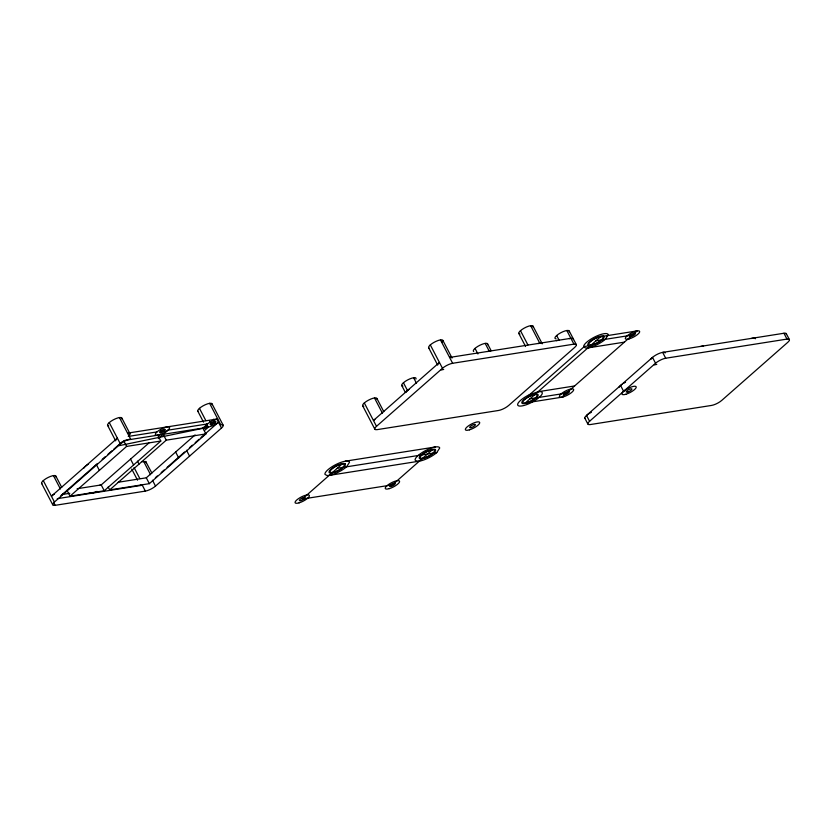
<?xml version="1.0" encoding="UTF-8"?>
<svg xmlns="http://www.w3.org/2000/svg" width="831" height="831" viewBox="0 0 831 831"><rect width="100%" height="100%" fill="white"/><g stroke="black" fill="none" stroke-linecap="round" stroke-linejoin="round"><path stroke-width="1.25" d="M436.753 452.583L439.734 447.992A13.763 3.958 -27.5 0 0 426.542 450.07A13.763 3.958 -27.5 0 0 415.116 460.125L417.204 461.298L419.343 461.163A13.763 3.958 -27.5 0 0 436.753 452.583L337.241 468.289M94.443 466.191L62.283 494.476L69.794 493.292M102.171 459.398L105.08 456.832M107.999 454.266L111.884 450.838M113.837 449.135L122.583 441.438M209.609 403.336L220.766 424.766A8.03 2.306 -27.5 0 1 221.493 428.048L155.511 486.093A8.03 2.306 -27.5 0 1 145.363 491.1L55.178 505.321A8.03 2.306 -27.5 0 1 54.441 502.038L120.422 443.993A8.03 2.306 -27.5 0 1 130.581 438.997L119.425 417.557M66.999 490.332L70.043 496.18L126.603 446.424L160.809 441.032L157.765 435.184M149.009 442.881L101.205 484.93A8.03 2.306 -27.5 0 0 99.637 485.294M160.591 432.702L164.361 429.378M158.347 438.602L167.914 430.178L207.573 423.924L202.857 428.069L205.901 433.917L149.341 483.663L109.692 489.916L108.175 486.997M70.043 496.18L104.249 490.778L160.809 441.032M109.692 489.916L166.252 440.17L205.901 433.917M118.158 482.26L146.298 477.815L195.077 434.914M204.405 430.635L208.301 427.207L213.525 425.389A8.03 2.306 -27.5 0 0 218.449 422.21L201.029 437.532M211.126 424.724L214.897 421.41L213.733 419.177M155.387 477.68L157.339 475.966M161.224 472.548L164.143 469.982M167.062 467.417L184.575 452.012M189.426 447.743L192.325 445.187M195.233 442.643L199.097 439.235M376.495 426.324L442.476 368.289A8.03 2.306 -27.5 0 1 452.635 363.282L573.92 344.148A8.03 2.306 -27.5 0 1 574.647 347.441L508.665 405.476A8.03 2.306 -27.5 0 1 498.507 410.483L377.222 429.617A8.03 2.306 -27.5 0 1 376.495 426.324L364.321 402.952M341.957 464.134L302.235 499.078L392.419 484.857L432.141 449.914M589.563 421.275L655.545 363.23A8.03 2.306 -27.5 0 1 665.704 358.234L786.978 339.1A8.03 2.306 -27.5 0 1 787.715 342.382L721.734 400.417A8.03 2.306 -27.5 0 1 711.575 405.424L590.29 424.558A8.03 2.306 -27.5 0 1 589.563 421.275L586.52 415.427L652.501 357.392L655.545 363.23M142.059 461.735L145.716 461.496L151.896 473.109M538.135 391.723L529.202 394.798A13.763 3.958 -27.5 0 0 517.651 404.874A13.763 3.958 -27.5 0 0 530.739 402.879L536.795 399.327L541.023 395.639A13.763 3.958 -27.5 0 0 538.135 391.723L574.595 385.968M441.209 369.961L443.723 369.431M119.155 445.665L208.301 427.207L206.555 423.872M654.277 364.902L656.781 364.383M534.343 394.31L535.995 394.029A9.172 2.638 -27.5 0 1 536.94 397.145L535.569 398.381A9.172 2.638 -27.5 0 1 529.669 401.924L527.55 402.775A9.172 2.638 -27.5 0 1 522.491 401.113A9.172 2.638 -27.5 0 1 534.343 394.31L529.098 395.12L584.349 346.517L590.561 345.54M570.876 338.31L449.592 357.444A8.03 2.306 -27.5 0 1 451.68 357.569M595.952 340.803L632.495 335.038M587.87 347.909A13.763 3.958 -27.5 0 0 605.28 339.328L608.261 334.737A13.763 3.958 -27.5 0 0 595.069 336.815A13.763 3.958 -27.5 0 0 583.642 346.87L585.73 348.044L587.87 347.909L624.413 342.143M157.038 431.902L128.265 436.431A8.03 2.306 -27.5 0 0 127.538 433.148L217.722 418.917A8.03 2.306 -27.5 0 0 209.786 422.273A8.03 2.306 -27.5 0 0 205.828 426.604L208.301 427.207L124.827 440.378M160.3 431.382L164.652 430.697M215.187 422.719L210.835 423.405L209.672 421.182M786.292 334.581A8.03 2.306 -27.5 0 0 783.934 333.252L662.66 352.386L665.704 358.234M529.97 398.838L566.513 393.073M77.138 488.732L101.205 484.93L104.249 490.778M57.246 498.673L142.319 485.252L145.363 491.1M345.322 461.174L435.506 446.953M329.159 475.394A13.763 3.958 -27.5 0 0 346.569 466.814L349.55 462.223A13.763 3.958 -27.5 0 0 336.358 464.3A13.763 3.958 -27.5 0 0 324.931 474.345L327.019 475.529L329.159 475.394L419.343 461.163M519.967 334.052L518.752 333.356A8.03 2.306 -27.5 0 1 526.355 327.05A8.03 2.306 -27.5 0 1 533.003 327.009M211.967 404.666A8.03 2.306 -27.5 0 0 205.319 404.707A8.03 2.306 -27.5 0 0 197.716 411.013L198.09 411.501M786.406 333.854L789.45 339.702M783.934 333.252L786.978 339.1M620.57 385.48L623.614 391.328M569.287 331.122L576.382 344.761M566.815 330.509L573.92 344.148M556.656 335.516L558.983 339.972M584.785 418.107L587.829 423.955M533.118 326.282L542.238 343.816A8.03 2.306 -27.5 0 0 538.208 343.577M530.645 325.679L539.776 343.213M520.486 330.676L527.903 344.927M518.752 333.356L525.597 346.517M487.652 343.992L491.131 350.682M485.179 343.39L489.241 351.181M475.031 348.397L477.929 353.964M442.923 340.513L452.054 358.047M440.461 339.9L452.635 363.282M430.302 344.907L442.476 368.289M428.567 347.587L437.698 365.121M413.599 377.741L416.497 383.299M403.44 382.738L407.502 390.539M401.705 385.418L405.185 392.097M376.952 398.548L383.797 411.698M374.48 397.945L382.468 413.287M362.586 405.632L374.76 429.004M212.082 403.939L223.238 425.368M216.714 418.866L221.493 428.048M199.45 408.333L205.828 420.579M197.716 411.013L203.512 422.148M186.518 450.298L189.561 456.146M175.632 452.012L178.675 457.86M163.208 434.322L166.252 440.17M121.887 418.17L130.01 433.751M143.628 461.371L150.588 474.73M152.468 480.245L155.511 486.093M137.51 461.195L139.026 464.114M146.298 477.815L149.341 483.663M123.559 440.586L126.603 446.424M130.54 459.128L133.583 464.976M134.051 467.489L139.847 478.625M109.266 422.564L120.422 443.993M131.734 469.058L137.531 480.193M107.531 425.243L115.644 440.835A8.03 2.306 -27.5 0 1 117.379 438.155L51.408 496.19A8.03 2.306 -27.5 0 1 54.493 494.009M96.334 464.529L99.377 470.377M55.916 476.205L61.712 487.34M53.444 475.602L60.403 488.96M43.285 480.609L54.441 502.038M53.651 502.402L55.178 505.321M41.55 483.289L52.706 504.718M556.479 340.689A8.03 2.306 -27.5 0 1 559.294 340.253M437.802 364.404A8.03 2.306 -27.5 0 1 439.433 362.441L373.451 420.486A8.03 2.306 -27.5 0 1 374.854 419.385M487.672 351.544A8.03 2.306 -27.5 0 1 490.487 351.108M569.308 338.674A8.03 2.306 -27.5 0 1 573.234 339.63M363.801 406.317A8.03 2.306 -27.5 0 1 368.32 400.241A8.03 2.306 -27.5 0 1 376.838 399.275M428.941 348.064A8.03 2.306 -27.5 0 1 436.171 341.281A8.03 2.306 -27.5 0 1 442.227 342.143M405.871 392.492A8.03 2.306 -27.5 0 1 408.904 389.438M473.67 351.555A8.03 2.306 -27.5 0 1 479.954 345.208A8.03 2.306 -27.5 0 1 487.537 344.72M556.136 338.882A8.03 2.306 -27.5 0 1 560.655 332.815A8.03 2.306 -27.5 0 1 569.173 331.839M402.921 386.114A8.03 2.306 -27.5 0 1 407.439 380.037A8.03 2.306 -27.5 0 1 415.957 379.071M97.372 463.48A8.03 2.306 -27.5 0 1 94.931 465.63M83.817 468.206A8.03 2.306 -27.5 0 1 88.533 464.051M97.009 491.401A8.03 2.306 -27.5 0 1 89.312 492.617M63.322 493.427A8.03 2.306 -27.5 0 1 60.881 495.577M142.319 485.252A8.03 2.306 -27.5 0 1 140.231 485.127M146.1 461.984A8.03 2.306 -27.5 0 1 145.986 462.701M108.747 425.929A8.03 2.306 -27.5 0 1 113.265 419.863A8.03 2.306 -27.5 0 1 121.783 418.886M41.924 483.767A8.03 2.306 -27.5 0 1 48.219 477.42A8.03 2.306 -27.5 0 1 55.802 476.932M618.939 387.433A8.03 2.306 -27.5 0 1 621.972 384.379M623.655 383.288A8.03 2.306 -27.5 0 1 625.494 382.291M751.276 338.518A8.03 2.306 -27.5 0 1 755.306 338.768M650.87 359.345A8.03 2.306 -27.5 0 1 658.37 353.767A8.03 2.306 -27.5 0 1 665.122 352.988M585.159 418.585A8.03 2.306 -27.5 0 1 591.443 412.249M700.741 346.496A8.03 2.306 -27.5 0 1 703.556 346.049M600.668 336.659L525.254 402.983L561.798 397.218L637.2 330.894L600.668 336.659M603.722 336.212L602.766 335.973A9.172 2.638 -27.5 0 0 588.888 342.59A9.172 2.638 -27.5 0 0 595.11 344.117A9.172 2.638 -27.5 0 0 603.722 336.212M435.205 449.467L434.239 449.228A9.172 2.638 -27.5 0 0 420.361 455.845A9.172 2.638 -27.5 0 0 426.583 457.372A9.172 2.638 -27.5 0 0 435.205 449.467M345.01 463.688L344.055 463.449A9.172 2.638 -27.5 0 0 330.177 470.076A9.172 2.638 -27.5 0 0 336.399 471.603A9.172 2.638 -27.5 0 0 345.01 463.688M563.366 396.854A8.03 2.306 -27.5 0 0 573.691 389.542A8.03 2.306 -27.5 0 0 562.473 392.834A8.03 2.306 -27.5 0 0 563.366 396.854M565.257 394.59A3.21 0.924 -27.5 0 0 569.38 391.661A3.21 0.924 -27.5 0 0 564.893 392.98A3.21 0.924 -27.5 0 0 565.257 394.59M629.347 338.819A8.03 2.306 -27.5 0 0 639.673 331.496A8.03 2.306 -27.5 0 0 628.454 334.789A8.03 2.306 -27.5 0 0 629.347 338.819M526.823 402.62A8.03 2.306 -27.5 0 0 537.148 395.307A8.03 2.306 -27.5 0 0 525.93 398.6A8.03 2.306 -27.5 0 0 526.823 402.62M592.804 344.585A8.03 2.306 -27.5 0 0 603.129 337.261A8.03 2.306 -27.5 0 0 591.911 340.554A8.03 2.306 -27.5 0 0 592.804 344.585M334.093 472.07A8.03 2.306 -27.5 0 0 344.418 464.747A8.03 2.306 -27.5 0 0 333.2 468.04A8.03 2.306 -27.5 0 0 334.093 472.07M424.277 457.839A8.03 2.306 -27.5 0 0 434.603 450.516A8.03 2.306 -27.5 0 0 423.384 453.809A8.03 2.306 -27.5 0 0 424.277 457.839M389.272 488.638A8.03 2.306 -27.5 0 0 399.597 481.315A8.03 2.306 -27.5 0 0 388.378 484.608A8.03 2.306 -27.5 0 0 389.272 488.638M299.087 502.859A8.03 2.306 -27.5 0 0 309.412 495.546A8.03 2.306 -27.5 0 0 298.194 498.839A8.03 2.306 -27.5 0 0 299.087 502.859M300.978 500.594A3.21 0.924 -27.5 0 0 305.102 497.665A3.21 0.924 -27.5 0 0 300.614 498.984A3.21 0.924 -27.5 0 0 300.978 500.594M469.39 429.856A8.03 2.306 -27.5 0 0 479.716 422.532A8.03 2.306 -27.5 0 0 468.497 425.825A8.03 2.306 -27.5 0 0 469.39 429.856M471.27 427.581A3.21 0.924 -27.5 0 0 475.405 424.662A3.21 0.924 -27.5 0 0 470.917 425.971A3.21 0.924 -27.5 0 0 471.27 427.581M391.162 486.364A3.21 0.924 -27.5 0 0 395.286 483.434A3.21 0.924 -27.5 0 0 390.799 484.753A3.21 0.924 -27.5 0 0 391.162 486.364M631.238 336.545A3.21 0.924 -27.5 0 0 635.362 333.626A3.21 0.924 -27.5 0 0 630.874 334.935A3.21 0.924 -27.5 0 0 631.238 336.545M211.749 424.579A3.21 0.924 -27.5 0 0 215.883 421.649A3.21 0.924 -27.5 0 0 211.396 422.969A3.21 0.924 -27.5 0 0 211.749 424.579M159.334 434.821A8.03 2.306 -27.5 0 0 169.659 427.498A8.03 2.306 -27.5 0 0 158.441 430.79A8.03 2.306 -27.5 0 0 159.334 434.821M161.214 432.556A3.21 0.924 -27.5 0 0 165.348 429.627A3.21 0.924 -27.5 0 0 160.861 430.946A3.21 0.924 -27.5 0 0 161.214 432.556M625.909 394.247A8.03 2.306 -27.5 0 0 636.234 386.924A8.03 2.306 -27.5 0 0 625.016 390.227A8.03 2.306 -27.5 0 0 625.909 394.247M627.789 391.983A3.21 0.924 -27.5 0 0 631.924 389.053A3.21 0.924 -27.5 0 0 627.436 390.373A3.21 0.924 -27.5 0 0 627.789 391.983"/></g></svg>
